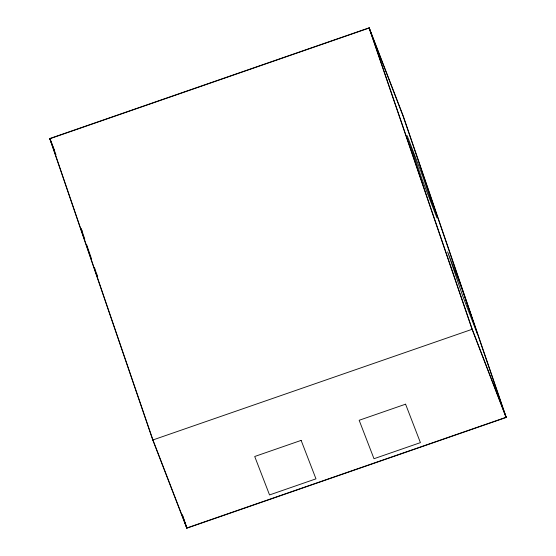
<?xml version="1.0" encoding="UTF-8"?>
<svg xmlns="http://www.w3.org/2000/svg" width="556" height="556" viewBox="0 0 556 556"><rect width="100%" height="100%" fill="white"/><g stroke="black" fill="none" stroke-linecap="round" stroke-linejoin="round"><path stroke-width="0.83" d="M49.734 138.555L369.198 27.8L403.225 115.989L506.266 417.445L186.802 528.2L152.775 440.011L49.734 138.555L55.975 154.742M49.964 138.701L369.108 28.05L403.1 116.148L506.036 417.299L186.892 527.95L152.9 439.852L49.964 138.701L54.328 150.016M152.775 440.011L472.239 329.256L506.266 417.445M506.036 417.299L472.044 329.201L369.108 28.05M82.107 231.067L81.183 228.662L84.783 239.212M96.153 272.468L97.696 276.471M369.198 27.8L472.239 329.256M182.41 514.821L186.892 527.95M182.312 515.058L186.802 528.2M86.722 244.89L91.441 258.679M94.492 267.603L95.875 271.655M301.137 440.394L254.717 456.49L269.549 494.937L315.968 478.841L301.137 440.394M405.581 404.184L359.162 420.28L373.993 458.721L420.419 442.632L405.581 404.184M421.955 174.084L407.124 135.636L422.094 179.442L436.926 217.882L421.955 174.084M462.446 290.26L447.608 251.812L462.585 295.618L477.416 334.066L462.446 290.26"/></g></svg>
